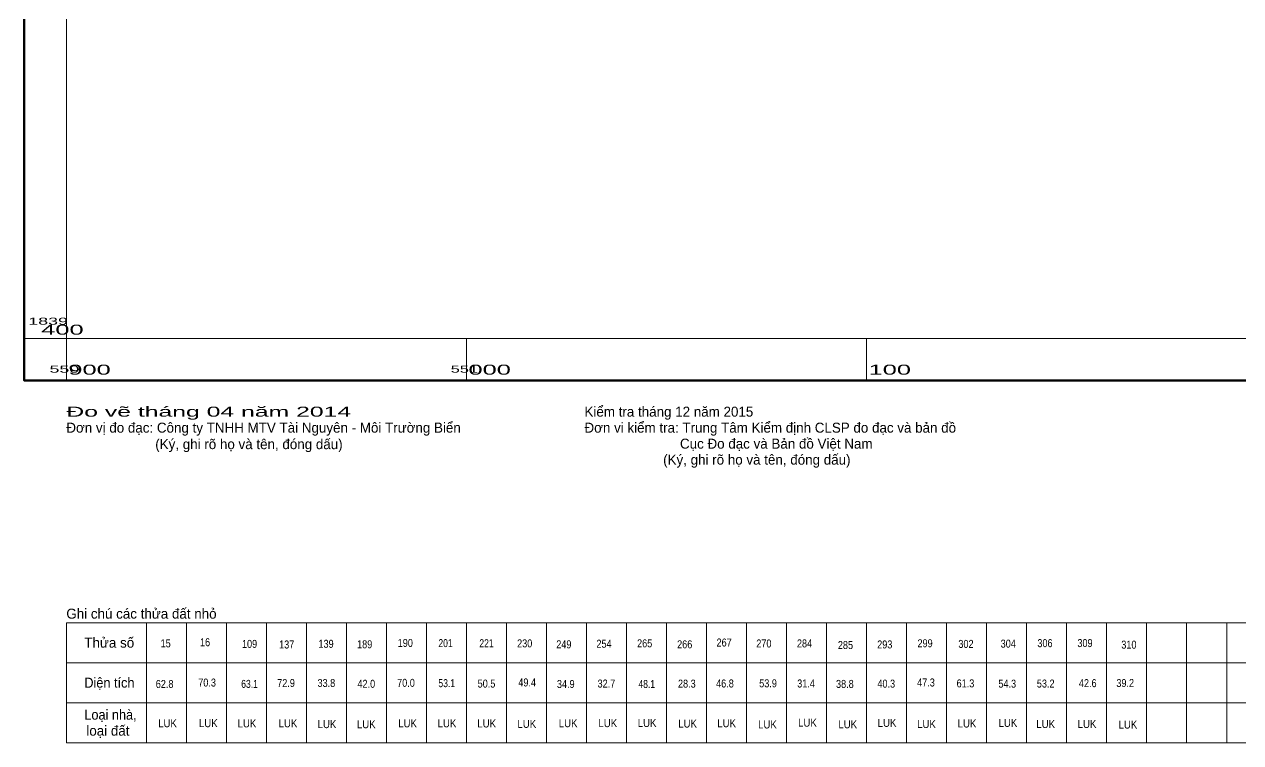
# Model space of a CAD drawing. Header units: metres. Extents: x 550890 to 551618, y 1839259 to 1840146.
# Drawn here: x 550889.5 to 551193.5, y 1839299 to 1839478.6 of the extents above; entities that cross this region are included whole.
import ezdxf
from ezdxf.enums import TextEntityAlignment as Align

# ---------------------------------------------------------------- set-up
doc = ezdxf.new("R2010")
doc.units = ezdxf.units.M
doc.header["$LTSCALE"] = 0.8
doc.linetypes.add('DASH_DOUBLE_DOT', pattern=[9.2, 5, -1.2, 0.3, -1.2, 0.3, -1.2])
for name, color, linetype, lineweight in [('1', 7, 'Continuous', 13), ('13', 7, 'Continuous', 13), ('2', 7, 'DASH_DOUBLE_DOT', 25), ('63', 7, 'Continuous', 13)]:
    doc.layers.add(name, color=color, linetype=linetype, lineweight=lineweight)
doc.layers.add('4', color=7, linetype='Continuous')

msp = doc.modelspace()

# ---------------------------------------------------------------- linework, layer by layer
at = {"layer": '1'}
for p, q in [((550920, 1839329), (550920, 1839299)), ((550930, 1839329), (550930, 1839299)), ((550940, 1839329), (550940, 1839299)), ((550950, 1839329), (550950, 1839299)), ((550960, 1839329), (550960, 1839299)), ((550970, 1839329), (550970, 1839299)), ((550980, 1839329), (550980, 1839299)), ((550990, 1839329), (550990, 1839299)), ((551000, 1839329), (551000, 1839299)), ((551010, 1839329), (551010, 1839299)), ((551020, 1839329), (551020, 1839299)), ((551030, 1839329), (551030, 1839299)), ((551040, 1839329), (551040, 1839299)), ((551050, 1839329), (551050, 1839299)), ((551060, 1839329), (551060, 1839299)), ((551070, 1839329), (551070, 1839299)), ((551080, 1839329), (551080, 1839299)), ((551090, 1839329), (551090, 1839299)), ((551100, 1839329), (551100, 1839299)), ((551110, 1839329), (551110, 1839299)), ((551120, 1839329), (551120, 1839299)), ((551130, 1839329), (551130, 1839299)), ((551140, 1839329), (551140, 1839299)), ((551150, 1839329), (551150, 1839299)), ((551160, 1839329), (551160, 1839299)), ((551170, 1839329), (551170, 1839299)), ((551180, 1839329), (551180, 1839299)), ((551190, 1839329), (551190, 1839299)), ((550900, 1839319), (551470, 1839319)), ((550900, 1839309), (551470, 1839309))]:
    msp.add_line(p, q, dxfattribs=at)
msp.add_lwpolyline([(551470, 1839299), (550900, 1839299), (550900, 1839329), (551470, 1839329)], dxfattribs=at)
at = {"layer": '63'}
for p, q in [((550900, 1839400), (550889.5, 1839400)), ((550900, 1839400), (550900, 1839389.5)), ((551000, 1839400), (551000, 1839389.5)), ((551100, 1839400), (551100, 1839389.5))]:
    msp.add_line(p, q, dxfattribs=at)
at = {"layer": '63', "lineweight": 158}
msp.add_lwpolyline([(550889.5, 1840110.5), (551610.5, 1840110.5), (551610.5, 1839389.5), (550889.5, 1839389.5)], close=True, dxfattribs=at)
at = {"layer": '63'}
msp.add_lwpolyline([(551383.96, 1840100), (551600, 1840100), (551600, 1839400), (550900, 1839400), (550900, 1840100), (551379.89, 1840100)], dxfattribs=at)

# ---------------------------------------------------------------- texts
at = {"layer": '1'}
for s, width, p in [('Đo vẽ tháng 04 năm 2014', 1.85, (550900, 1839380.5)), ('Diện tích', 0.95, (550904.5, 1839312.75)), ('Loại nhà,', 0.95, (550904.5, 1839304.75))]:
    msp.add_text(s, height=2.5, dxfattribs=dict(at, width=width)).set_placement(p)
for s, p in [('Kiểm tra tháng 12 năm 2015', (551029.5, 1839380.5)), ('Đơn vị đo đạc: Công ty TNHH MTV Tài Nguyên - Môi Trường Biển', (550900, 1839376.5)), ('Đơn vi kiểm tra: Trung Tâm Kiểm định CLSP đo đạc và bản đồ', (551029.5, 1839376.5)), ('Cục Đo đạc và Bản đồ Việt Nam', (551053.37, 1839372.5)), ('(Ký, ghi rõ họ và tên, đóng dấu)', (551049.16, 1839368.5)), ('Ghi chú các thửa đất nhỏ', (550900, 1839330)), ('Thửa số', (550904.5, 1839322.75)), ('loại đất', (550905, 1839300.75))]:
    msp.add_text(s, height=2.5, dxfattribs=at).set_placement(p)
msp.add_text('(Ký, ghi rõ họ và tên, đóng dấu)', height=2.5, dxfattribs=at).set_placement((550945.64, 1839372.38), align=Align.CENTER)
at = {"layer": '13'}
for s, width, p in [('15', 0.85, (550924.82, 1839322.83)), ('16', 0.85, (550934.67, 1839323.11)), ('109', 0.85, (550945.79, 1839322.69)), ('139', 0.85, (550964.91, 1839322.72)), ('190', 0.85, (550984.72, 1839322.93)), ('201', 0.8, (550994.77, 1839322.89)), ('221', 0.8, (551005.01, 1839322.86)), ('230', 0.85, (551014.56, 1839322.82)), ('254', 0.85, (551034.38, 1839322.73)), ('265', 0.85, (551044.54, 1839322.84)), ('267', 0.85, (551064.4, 1839323.04)), ('270', 0.85, (551074.33, 1839322.8)), ('284', 0.85, (551084.49, 1839322.81)), ('299', 0.85, (551114.62, 1839322.85)), ('302', 0.85, (551124.84, 1839322.69)), ('304', 0.85, (551135.41, 1839322.76)), ('306', 0.85, (551144.59, 1839322.88)), ('309', 0.85, (551154.59, 1839322.9)), ('137', 0.85, (550955.07, 1839322.55)), ('189', 0.85, (550974.56, 1839322.6)), ('249', 0.85, (551024.34, 1839322.59)), ('266', 0.85, (551054.55, 1839322.59)), ('285', 0.85, (551094.72, 1839322.41)), ('293', 0.85, (551104.55, 1839322.56)), ('310', 0.85, (551165.56, 1839322.5))]:
    msp.add_text(s, height=2, dxfattribs=dict(at, width=width)).set_placement(p, align=Align.CENTER)
at = {"layer": '2', "width": 0.9}
for p in [(550927.63, 1839302.86), (550937.82, 1839302.88), (550947.48, 1839302.82), (550957.73, 1839302.84), (550967.48, 1839302.64), (550977.3, 1839302.6), (550987.62, 1839302.84), (550997.47, 1839302.84), (551007.4, 1839302.81), (551017.43, 1839302.71), (551027.76, 1839302.87), (551037.67, 1839302.89), (551047.49, 1839302.93), (551057.6, 1839302.79), (551067.36, 1839302.87), (551077.57, 1839302.56), (551087.57, 1839303), (551097.64, 1839302.6), (551107.46, 1839302.96), (551117.32, 1839302.66), (551127.44, 1839302.8), (551137.66, 1839302.96), (551147.11, 1839302.66), (551157.44, 1839302.68), (551167.65, 1839302.53)]:
    msp.add_text('LUK', height=2, dxfattribs=at).set_placement(p, align=Align.RIGHT)
at = {"layer": '4'}
for s, width, p in [('62.8', 0.85, (550924.56, 1839312.67)), ('70.3', 0.85, (550935.18, 1839313.03)), ('63.1', 0.8, (550945.79, 1839312.7)), ('72.9', 0.85, (550954.91, 1839312.91)), ('33.8', 0.85, (550964.99, 1839312.92)), ('42.0', 0.85, (550974.97, 1839312.72)), ('70.0', 0.85, (550984.89, 1839312.96)), ('53.1', 0.8, (550995.08, 1839312.88)), ('50.5', 0.85, (551005.01, 1839312.77)), ('49.4', 0.85, (551015.17, 1839313.06)), ('34.9', 0.85, (551024.82, 1839312.67)), ('32.7', 0.85, (551034.98, 1839312.78)), ('48.1', 0.8, (551045.06, 1839312.68)), ('28.3', 0.85, (551055.08, 1839312.76)), ('46.8', 0.85, (551064.61, 1839312.8)), ('53.9', 0.85, (551075.38, 1839312.84)), ('31.4', 0.85, (551084.87, 1839312.8)), ('38.8', 0.85, (551094.58, 1839312.69)), ('40.3', 0.85, (551104.92, 1839312.76)), ('47.3', 0.85, (551114.85, 1839313.05)), ('61.3', 0.85, (551124.71, 1839312.82)), ('54.3', 0.85, (551135.16, 1839312.75)), ('53.2', 0.85, (551144.77, 1839312.78)), ('42.6', 0.85, (551155.28, 1839312.88)), ('39.2', 0.85, (551164.64, 1839312.91))]:
    msp.add_text(s, height=2, dxfattribs=dict(at, width=width)).set_placement(p, align=Align.CENTER)
at = {"layer": '63', "width": 1.9}
for s, height, p in [('1839', 1.75, (550890.5, 1839403.5)), ('900', 2.5, (550900.5, 1839391)), ('000', 2.5, (551000.5, 1839391)), ('100', 2.5, (551100.5, 1839391))]:
    msp.add_text(s, height=height, dxfattribs=at).set_placement(p)
at = {"layer": '63'}
for s, height, width, p in [('400', 2.5, 1.9, (550904.32, 1839401)), ('550', 1.75, 1.9, (550903.22, 1839391.5)), ('551', 1.75, 1.75, (551002.9, 1839391.5))]:
    msp.add_text(s, height=height, dxfattribs=dict(at, width=width)).set_placement(p, align=Align.RIGHT)

doc.saveas('drawing.dxf')
